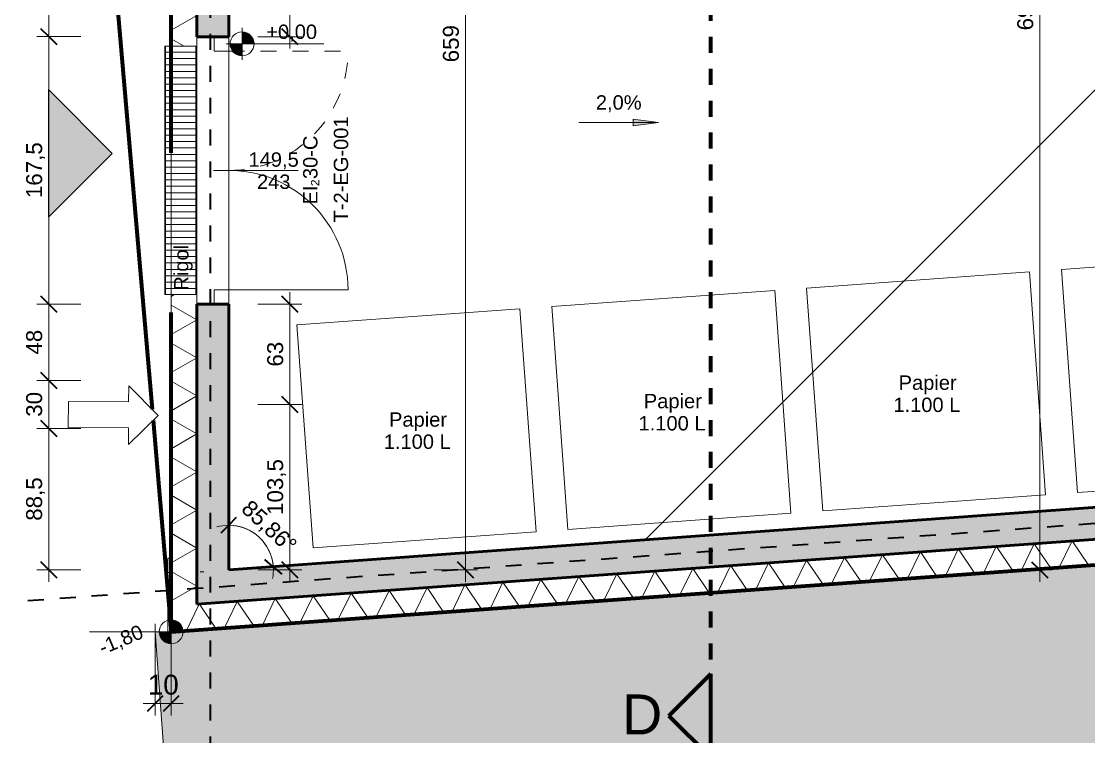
# Model space of a CAD drawing. Header units: metres. Extents: x -67.4 to -19.1, y 43.9 to 93.
# Drawn here: x -55.29 to -48.6, y 46.99 to 51.47 of the extents above; entities that cross this region are included whole.
import ezdxf

# ---------------------------------------------------------------- set-up
doc = ezdxf.new("R2010")
doc.units = ezdxf.units.M
for name, pattern in [('Achse', [0.009, 0.005, -0.002, 0, -0.002]), ('Strich Punkt Mittel', [0.015875, 0.00635, -0.004763, 0, -0.004763]), ('Verdeckt Oben', [0.00225, 0.0015, -0.00075])]:
    doc.linetypes.add(name, pattern=pattern)
for name, color, linetype, lineweight in [('A-DETL-GENF_', 92, 'Continuous', 13), ('A-DETL-MBND', 5, 'Continuous', 5), ('A_2D', 7, 'Continuous', 13), ('A_Bemassung-50_', 4, 'Continuous', 9), ('A_Bemassung_', 4, 'Continuous', 9), ('A_Beschriftung_', 7, 'Continuous', 9), ('A_Dach', 7, 'Continuous', 13), ('A_Grundstuecksgrenze', 5, 'Continuous', 70), ('A_Hilfe', 1, 'Continuous', 5), ('A_Raeume_', 7, 'Continuous', 5), ('A_Raster_', 1, 'Continuous', 9), ('A_Sanitaer', 3, 'Continuous', 13), ('A_Tueren', 31, 'Continuous', 13), ('A_Waende', 7, 'Continuous', 13), ('G-ANNO-DIMS_', 111, 'Continuous', 9), ('G-ANNO-REVC_', 71, 'Continuous', 9), ('G-ANNO-SYMB_', 111, 'Continuous', 9), ('Geländevolumenkörper', 7, 'Continuous', 5), ('M-EQPM-IDEN_', 50, 'Continuous', 9), ('P-SANR-FIXT-IDEN_', 2, 'Continuous', 9)]:
    doc.layers.add(name, color=color, linetype=linetype, lineweight=lineweight)
doc.styles.add('Arial_2', font='arial.ttf', dxfattribs={"height": 0.09})
doc.styles.add('Arial_3', font='arial.ttf', dxfattribs={"height": 0.125})
doc.styles.add('Arial_5', font='arial.ttf', dxfattribs={"height": 0.1})
doc.styles.add('Arial_8', font='arial.ttf', dxfattribs={"height": 0.25})
doc.styles.add('Segoe UI Symbol', font='seguisym.ttf', dxfattribs={"height": 0.09})
doc.dimstyles.new('WGA-Bemaßung', dxfattribs={"dimscale": 0.3048, "dimtxt": 0.102026, "dimasz": 0.328084, "dimexe": 0.246063, "dimexo": 0.0625, "dimgap": 0.04101, "dimtad": 1, "dimdec": 1, "dimlfac": 100, "dimrnd": 0.5, "dimdsep": 46, "dimtxsty": 'Arial_5', "dimblk1": 'OBLIQUE', "dimblk2": 'OBLIQUE', "dimsah": 1, "dimcen": 0.09, "dimdle": 0.246063, "dimazin": 2, "dimtfac": 1, "dimtdec": 4, "dimtix": 1, "dimtmove": 0, "dimatfit": 3, "dimfxl": 0.656168, "dimfxlon": 1, "dimtvp": 1, "dimtolj": 1, "dimtzin": 0, "dimarcsym": 2})
doc.dimstyles.new('WGA-Bemaßung_3', dxfattribs={"dimscale": 0.3048, "dimtxt": 0.102026, "dimasz": 0.328084, "dimexe": 0.246063, "dimexo": 0.246063, "dimgap": 0.04101, "dimtad": 1, "dimdec": 1, "dimlfac": 100, "dimrnd": 0.1, "dimdsep": 46, "dimtxsty": 'Arial_5', "dimblk1": 'OBLIQUE', "dimblk2": 'OBLIQUE', "dimsah": 1, "dimcen": 0.09, "dimdle": 0.246063, "dimazin": 2, "dimtfac": 1, "dimtdec": 4, "dimtix": 1, "dimtmove": 0, "dimatfit": 3, "dimfxl": 1, "dimtvp": 1, "dimtolj": 1, "dimtzin": 0, "dimarcsym": 2})
doc.dimstyles.new('WGA-Bemaßung_4', dxfattribs={"dimscale": 0.3048, "dimtxt": 0.102026, "dimasz": 0.328084, "dimexe": 0.246063, "dimexo": 0.0625, "dimgap": 0.04101, "dimtad": 1, "dimdec": 1, "dimlfac": 100, "dimrnd": 0.5, "dimdsep": 46, "dimtxsty": 'Arial_5', "dimblk1": 'OBLIQUE', "dimblk2": 'OBLIQUE', "dimsah": 1, "dimcen": 0.09, "dimdle": 0.246063, "dimazin": 2, "dimtfac": 1, "dimtdec": 4, "dimtix": 1, "dimtmove": 0, "dimatfit": 3, "dimfxl": 0.656168, "dimfxlon": 1, "dimtvp": 1, "dimtolj": 1, "dimtzin": 0, "dimarcsym": 2})
doc.dimstyles.new('zulässige_Gebäudehöhe', dxfattribs={"dimscale": 0.3048, "dimtxt": 0.127532, "dimasz": 0.328084, "dimexe": 0.246063, "dimexo": 0.0625, "dimgap": 0.04101, "dimtad": 1, "dimdec": 1, "dimlfac": 100, "dimrnd": 0.1, "dimdsep": 46, "dimtxsty": 'Arial_3', "dimblk1": 'OBLIQUE', "dimblk2": 'OBLIQUE', "dimsah": 1, "dimcen": 0.09, "dimdle": 0.246063, "dimazin": 2, "dimtfac": 1, "dimtdec": 4, "dimtix": 1, "dimtmove": 0, "dimatfit": 3, "dimfxl": 1.64042, "dimfxlon": 1, "dimtvp": 1, "dimtolj": 1, "dimtzin": 0, "dimarcsym": 2})
pattern_1 = [(45, (0, 0), (-0.08980256, 0.08980256), []), (45, (0.0898, 0), (-0.08980256, 0.08980256), [0.0635, -0.03175])]

# ---------------------------------------------------------------- blocks, each defined once
blk = doc.blocks.new('BZ_D2 - RB_1575x2520_SL_1995x2430-6744494-263_PP_00EG_BT2')
at = {"layer": 'A_Tueren', "linetype": 'Verdeckt Oben', "lineweight": 5}
blk.add_line((-0.7475, 0.1), (-0.7475, 0.8475), dxfattribs=at)
at = {"layer": 'A_Tueren', "lineweight": 5}
for p, q in [((0.7475, 0.1), (0.7475, 0.8475)), ((-0.8375, 0.1), (-0.8375, 0.01)), ((-0.8375, 0.1), (-0.7475, 0.1)), ((-0.7475, 0.01), (-0.7475, 0.1)), ((0.7475, 0.1), (0.7475, 0.01)), ((0.7475, 0.1), (0.8375, 0.1)), ((0.8375, 0.01), (0.8375, 0.1)), ((-0.8375, 0.01), (-0.7475, 0.01)), ((0.7475, 0.01), (0.8375, 0.01))]:
    blk.add_line(p, q, dxfattribs=at)
at = {"layer": 'A_Tueren', "linetype": 'Verdeckt Oben', "lineweight": 5}
blk.add_arc((-0.7475, 0.1), 0.7475, 0, 90, dxfattribs=at)
at = {"layer": 'A_Tueren', "lineweight": 5}
blk.add_arc((0.7475, 0.1), 0.7475, 90, 180, dxfattribs=at)
blk = doc.blocks.new('Sani_Müllbehälter - 1100-6753148-263_PP_00EG_BT2')
at = {"layer": 'A_Sanitaer'}
for p, q in [((1.4, 1.4), (0, 1.4)), ((0, 1.4), (0, 0)), ((0, 0), (0, 1.4)), ((0, 1.4), (1.4, 1.4)), ((1.4, 0), (1.4, 1.4)), ((1.4, 1.4), (1.4, 0)), ((0, 0), (1.4, 0)), ((1.4, 0), (0, 0))]:
    blk.add_line(p, q, dxfattribs=at)
blk = doc.blocks.new('Sani_Müllbehälter - 1100-V17-263_PP_00EG_BT2')
at = {"layer": 'A_Sanitaer'}
for p, q in [((1.4, 1.4), (0, 1.4)), ((0, 1.4), (0, 0)), ((0, 0), (0, 1.4)), ((0, 1.4), (1.4, 1.4)), ((1.4, 0), (1.4, 1.4)), ((1.4, 1.4), (1.4, 0)), ((0, 0), (1.4, 0)), ((1.4, 0), (0, 0))]:
    blk.add_line(p, q, dxfattribs=at)
blk = doc.blocks.new('Sani_Müllbehälter - 1100-V18-263_PP_00EG_BT2')
at = {"layer": 'A_Sanitaer'}
for p, q in [((1.4, 1.4), (0, 1.4)), ((0, 1.4), (0, 0)), ((0, 0), (0, 1.4)), ((0, 1.4), (1.4, 1.4)), ((1.4, 0), (1.4, 1.4)), ((1.4, 1.4), (1.4, 0)), ((0, 0), (1.4, 0)), ((1.4, 0), (0, 0))]:
    blk.add_line(p, q, dxfattribs=at)
blk = doc.blocks.new('Sani_Müllbehälter - 1100-V19-263_PP_00EG_BT2')
at = {"layer": 'A_Sanitaer'}
for p, q in [((1.4, 1.4), (0, 1.4)), ((0, 1.4), (0, 0)), ((0, 0), (0, 1.4)), ((0, 1.4), (1.4, 1.4)), ((1.4, 0), (1.4, 1.4)), ((1.4, 1.4), (1.4, 0)), ((0, 0), (1.4, 0)), ((1.4, 0), (0, 0))]:
    blk.add_line(p, q, dxfattribs=at)
blk = doc.blocks.new('Allg_WD_rechteckig - HKLS-11908997-263_PP_00EG_BT2')
at = {"layer": 'A-DETL-GENF_', "lineweight": 5}
for points in [[(0.275, 0), (0.125, 0.1), (0.125, -0.1), (0.2302, -0.0299)], [(0.425, 0.1), (0.425, 0.1), (0.275, 0), (0.425, -0.1), (0.425, -0.0054)]]:
    blk.add_hatch(color=256, dxfattribs=at).paths.add_polyline_path(points)
blk = doc.blocks.new('HLS_Rigol - 20x8cm-9179613-263_PP_00EG_BT2')
at = {"layer": 'A-DETL-MBND'}
h = blk.add_hatch(dxfattribs=at)
h.set_pattern_fill('FP_68', color=256, style=0, pattern_type=2)
h.set_pattern_definition([(270, (0, 0.6096), (0.04, 0), [])])
h.paths.add_polyline_path([(0, -0.095), (1.555, -0.095), (1.555, 0.095), (0, 0.095), (0, -0.0427)])
for p, q in [((0, 0.097), (0, 0.1)), ((0, 0.1), (1.555, 0.1)), ((0, 0.1), (1.555, 0.1)), ((0, 0.097), (1.555, 0.097)), ((0, 0.06), (0, 0.095)), ((0, 0.095), (1.555, 0.095)), ((1.555, 0.1), (1.555, 0.097)), ((1.555, 0.097), (1.555, 0.095)), ((1.555, 0.095), (1.555, 0.06)), ((0, -0.095), (1.555, -0.095)), ((0, -0.097), (1.555, -0.097)), ((0, -0.1), (1.555, -0.1)), ((0, -0.1), (1.555, -0.1))]:
    blk.add_line(p, q, dxfattribs=at)
blk = doc.blocks.new('Family - ___-3180367-263_PP_00EG_BT2')
at = {"layer": 'A_Grundstuecksgrenze'}
for p, q in [((-30.2843, 69.6993), (-31.3922, 66.2329)), ((-31.4132, 66.167), (-31.8179, 64.901)), ((-31.8179, 64.901), (-19.6942, 60.8437))]:
    blk.add_line(p, q, dxfattribs=at)
blk = doc.blocks.new('Dtai_Fluchtlinie_Grenzlinie - Dtai_Grenzlinie-5920249-263_PP_00EG_BT2')
at = {"layer": 'A-DETL-GENF_', "lineweight": 70}
for p, q in [((0.45, 0), (2.45, 0)), ((3.45, 0), (5.45, 0))]:
    blk.add_line(p, q, dxfattribs=at)
blk = doc.blocks.new('Dtai_Pfeil-Abluft-Zuluft - Ab-_Zuluft-8630180-263_PP_00EG_BT2')
at = {"layer": 'A-DETL-GENF_'}
for p, q in [((0.1631, 0.1815), (-0.0009, 0.1815)), ((-0.0009, 0.1815), (-0.0009, -0.1957)), ((0.1631, -0.1957), (0.1631, 0.1815)), ((-0.0009, -0.1957), (-0.1053, -0.1957)), ((-0.1053, -0.1957), (0.0791, -0.3802)), ((0.0791, -0.3802), (0.2636, -0.1957)), ((0.2636, -0.1957), (0.1631, -0.1957))]:
    blk.add_line(p, q, dxfattribs=at)
blk = doc.blocks.new('BS_Tuer_PP - rechts-10002445-263_PP_00EG_BT2')
at = {"layer": 'A_Beschriftung_'}
blk.add_line((0, 0.00012), (0, -0.01051), dxfattribs=at)
blk = doc.blocks.new('DIMBLOCK86-263_PP_00EG_BT2')
at = {"layer": 'A_Bemassung-50_', "transparency": 16777216}
for p, q in [((-54.449, 47.2022), (-54.449, 47.7022)), ((-54.349, 47.2022), (-54.349, 47.7022)), ((-54.274, 47.2022), (-54.524, 47.2022)), ((-54.449, 47.2022), (-54.449, 47.1272)), ((-54.349, 47.2022), (-54.349, 47.1272))]:
    blk.add_line(p, q, dxfattribs=at)
at = {"layer": 'A_Bemassung-50_', "lineweight": 35, "transparency": 16777216}
for p, q in [((-54.449, 47.2022), (-54.499, 47.1522)), ((-54.449, 47.2022), (-54.399, 47.2522)), ((-54.349, 47.2022), (-54.399, 47.1522)), ((-54.349, 47.2022), (-54.299, 47.2522))]:
    blk.add_line(p, q, dxfattribs=at)
at = {"layer": 'A_Bemassung-50_', "color": 0, "transparency": 16777216, "insert": (-54.4959, 47.3829), "char_height": 0.125, "width": 0.232617, "attachment_point": 1, "rotation": 359.99828, "line_spacing_factor": 0.941778, "style": 'Arial_3'}
blk.add_mtext('10', dxfattribs=at)
blk = doc.blocks.new('_Oblique')
at = {"color": 0, "linetype": 'ByBlock', "lineweight": -2}
blk.add_line((-0.5, -0.5), (0.5, 0.5), dxfattribs=at)
blk = doc.blocks.new('DIMBLOCK87-263_PP_00EG_BT2')
at = {"layer": 'A_Bemassung-50_', "transparency": 16777216}
for p, q in [((-53.989, 48.3189), (-53.989, 48.3939)), ((-53.989, 48.3189), (-53.989, 48.2439)), ((-53.7096, 48.059), (-53.6348, 48.0645)), ((-53.7096, 48.059), (-53.7844, 48.0536)), ((-53.7096, 48.059), (-53.7096, 48.059))]:
    blk.add_line(p, q, dxfattribs=at)
at = {"layer": 'A_Bemassung-50_', "lineweight": 35, "transparency": 16777216}
for p, q in [((-53.989, 48.3189), (-53.939, 48.3689)), ((-53.989, 48.3189), (-54.039, 48.2689)), ((-53.7096, 48.059), (-53.7631, 48.1053)), ((-53.7096, 48.059), (-53.6562, 48.0128))]:
    blk.add_line(p, q, dxfattribs=at)
at = {"layer": 'A_Bemassung-50_', "transparency": 16777216}
for start, end in [(348.79464, 105.34053), (4.13689, 89.99828)]:
    blk.add_arc((-53.989, 48.0388), 0.2801, start, end, dxfattribs=at)
at = {"layer": 'A_Bemassung-50_', "color": 0, "transparency": 16777216, "insert": (-53.8489, 48.4855), "char_height": 0.1, "width": 0.484074, "attachment_point": 1, "rotation": 317.06759, "line_spacing_factor": 0.941778, "style": 'Arial_5'}
blk.add_mtext('85,86°', dxfattribs=at)
blk = doc.blocks.new('Höhenkoten - 018-55641-263_PP_00EG_BT2')
at = {"layer": 'G-ANNO-DIMS_'}
h = blk.add_hatch(color=256, dxfattribs=at)
edge = h.paths.add_edge_path()
edge.add_line((0, 0), (0, 0.0015))
edge.add_arc((0, 0), 0.0015, 0, 90, ccw=False)
edge.add_line((0.0015, 0), (0, 0))
h = blk.add_hatch(color=256, dxfattribs=at)
edge = h.paths.add_edge_path()
edge.add_line((0, 0), (0, -0.0015))
edge.add_arc((0, 0), 0.0015, 180, 270, ccw=False)
edge.add_line((-0.0015, 0), (0, 0))
for p, q in [((0, 0), (0, 0.002)), ((-0.002, 0), (0.01024, 0)), ((0, 0), (0, -0.002))]:
    blk.add_line(p, q, dxfattribs=at)
blk.add_circle((0, 0), 0.0015, dxfattribs=at)
blk = doc.blocks.new('DIMBLOCK262-263_PP_00EG_BT2')
at = {"layer": 'A_Bemassung-50_', "lineweight": 35, "transparency": 16777216}
for p, q in [((-48.908, 55.0287), (-48.958, 55.0787)), ((-48.908, 55.0287), (-48.858, 54.9787)), ((-48.9082, 48.0387), (-48.9582, 48.0887)), ((-48.9082, 48.0387), (-48.8582, 47.9887))]:
    blk.add_line(p, q, dxfattribs=at)
at = {"layer": 'A_Bemassung-50_', "transparency": 16777216}
for p, q in [((-48.908, 55.0287), (-49.108, 55.0287)), ((-48.9082, 47.9637), (-48.908, 55.0287)), ((-48.908, 55.0287), (-48.833, 55.0287)), ((-48.9082, 48.0387), (-49.1082, 48.0387)), ((-48.9082, 48.0387), (-48.8332, 48.0387))]:
    blk.add_line(p, q, dxfattribs=at)
at = {"layer": 'A_Bemassung-50_', "color": 0, "transparency": 16777216, "insert": (-49.0504, 51.4183), "char_height": 0.1, "width": 0.276883, "attachment_point": 1, "rotation": 90, "line_spacing_factor": 0.941778, "style": 'Arial_5'}
blk.add_mtext('699', dxfattribs=at)
blk = doc.blocks.new('Schnitt - 100_Gebaeudeschnitt-1261489-263_PP_00EG_BT2')
at = {"layer": 'G-ANNO-SYMB_'}
blk.add_hatch(color=256, dxfattribs=at).paths.add_polyline_path([(-0.00829, 0), (-0.00305, 0.00525), (0.0022, 0)])
at = {"layer": 'G-ANNO-SYMB_', "lineweight": 70}
for p, q in [((-0.00305, 0.00525), (-0.00829, 0)), ((0.0022, 0), (-0.00305, 0.00525)), ((-0.00829, 0), (0.0022, 0))]:
    blk.add_line(p, q, dxfattribs=at)
blk = doc.blocks.new('DIMBLOCK515-263_PP_00EG_BT2')
at = {"layer": 'A_Bemassung-50_', "lineweight": 35, "transparency": 16777216}
for p, q in [((-52.505, 54.6288), (-52.555, 54.6788)), ((-52.505, 54.6288), (-52.455, 54.5788)), ((-52.505, 48.0388), (-52.555, 48.0888)), ((-52.505, 48.0388), (-52.455, 47.9888))]:
    blk.add_line(p, q, dxfattribs=at)
at = {"layer": 'A_Bemassung-50_', "transparency": 16777216}
for p, q in [((-52.505, 54.6288), (-52.58, 54.6288)), ((-52.505, 54.6288), (-52.505, 47.9638)), ((-52.505, 54.6288), (-52.305, 54.6288)), ((-52.505, 48.0388), (-52.705, 48.0388)), ((-52.505, 48.0388), (-52.43, 48.0388))]:
    blk.add_line(p, q, dxfattribs=at)
at = {"layer": 'A_Bemassung-50_', "color": 0, "transparency": 16777216, "insert": (-52.6474, 51.2184), "char_height": 0.1, "width": 0.276883, "attachment_point": 1, "rotation": 90, "line_spacing_factor": 0.941778, "style": 'Arial_5'}
blk.add_mtext('659', dxfattribs=at)
blk = doc.blocks.new('DIMBLOCK550-263_PP_00EG_BT2')
at = {"layer": 'A_Bemassung-50_', "lineweight": 35, "transparency": 16777216}
for p, q in [((-55.1151, 48.9253), (-55.1651, 48.9753)), ((-55.1151, 48.9253), (-55.0651, 48.8753)), ((-55.1152, 48.0389), (-55.1652, 48.0889)), ((-55.1152, 48.0389), (-55.0652, 47.9889))]:
    blk.add_line(p, q, dxfattribs=at)
at = {"layer": 'A_Bemassung-50_', "transparency": 16777216}
for p, q in [((-55.1151, 48.9253), (-55.1901, 48.9253)), ((-55.1152, 47.9639), (-55.1151, 48.9253)), ((-55.1151, 48.9253), (-54.9151, 48.9253)), ((-55.1152, 48.0389), (-55.1902, 48.0389)), ((-55.1152, 48.0389), (-54.9152, 48.0389))]:
    blk.add_line(p, q, dxfattribs=at)
at = {"layer": 'A_Bemassung-50_', "color": 0, "transparency": 16777216, "insert": (-55.2575, 48.3471), "char_height": 0.1, "width": 0.323972, "attachment_point": 1, "rotation": 90, "line_spacing_factor": 0.941778, "style": 'Arial_5'}
blk.add_mtext('88,5', dxfattribs=at)
blk = doc.blocks.new('DIMBLOCK551-263_PP_00EG_BT2')
at = {"layer": 'A_Bemassung-50_', "lineweight": 35, "transparency": 16777216}
for p, q in [((-55.1151, 49.2253), (-55.1651, 49.2753)), ((-55.1151, 49.2253), (-55.0651, 49.1753)), ((-55.1151, 48.9253), (-55.1651, 48.9753)), ((-55.1151, 48.9253), (-55.0651, 48.8753))]:
    blk.add_line(p, q, dxfattribs=at)
at = {"layer": 'A_Bemassung-50_', "transparency": 16777216}
for p, q in [((-55.1151, 49.2253), (-55.1901, 49.2253)), ((-55.1151, 48.9253), (-55.1151, 49.2253)), ((-55.1151, 49.2253), (-54.9151, 49.2253)), ((-55.1151, 48.9253), (-55.1901, 48.9253)), ((-55.1151, 48.9253), (-54.9151, 48.9253))]:
    blk.add_line(p, q, dxfattribs=at)
at = {"layer": 'A_Bemassung-50_', "color": 0, "transparency": 16777216, "insert": (-55.2574, 48.9984), "char_height": 0.1, "width": 0.184588, "attachment_point": 1, "rotation": 90, "line_spacing_factor": 0.941778, "style": 'Arial_5'}
blk.add_mtext('30', dxfattribs=at)
blk = doc.blocks.new('DIMBLOCK552-263_PP_00EG_BT2')
at = {"layer": 'A_Bemassung-50_', "lineweight": 35, "transparency": 16777216}
for p, q in [((-55.1151, 49.7039), (-55.1651, 49.7539)), ((-55.1151, 49.7039), (-55.0651, 49.6539)), ((-55.1151, 49.2253), (-55.1651, 49.2753)), ((-55.1151, 49.2253), (-55.0651, 49.1753))]:
    blk.add_line(p, q, dxfattribs=at)
at = {"layer": 'A_Bemassung-50_', "transparency": 16777216}
for p, q in [((-55.1151, 49.7039), (-55.1901, 49.7039)), ((-55.1151, 49.2253), (-55.1151, 49.7039)), ((-55.1151, 49.7039), (-54.9151, 49.7039)), ((-55.1151, 49.2253), (-55.1901, 49.2253)), ((-55.1151, 49.2253), (-54.9151, 49.2253))]:
    blk.add_line(p, q, dxfattribs=at)
at = {"layer": 'A_Bemassung-50_', "color": 0, "transparency": 16777216, "insert": (-55.2574, 49.3877), "char_height": 0.1, "width": 0.184588, "attachment_point": 1, "rotation": 90, "line_spacing_factor": 0.941778, "style": 'Arial_5'}
blk.add_mtext('48', dxfattribs=at)
blk = doc.blocks.new('DIMBLOCK553-263_PP_00EG_BT2')
at = {"layer": 'A_Bemassung-50_', "lineweight": 35, "transparency": 16777216}
for p, q in [((-55.1151, 51.3789), (-55.1651, 51.4289)), ((-55.1151, 51.3789), (-55.0651, 51.3289)), ((-55.1151, 49.7039), (-55.1651, 49.7539)), ((-55.1151, 49.7039), (-55.0651, 49.6539))]:
    blk.add_line(p, q, dxfattribs=at)
at = {"layer": 'A_Bemassung-50_', "transparency": 16777216}
for p, q in [((-55.1151, 51.3789), (-55.1901, 51.3789)), ((-55.1151, 49.7039), (-55.1151, 51.3789)), ((-55.1151, 51.3789), (-54.9151, 51.3789)), ((-55.1151, 49.7039), (-55.1901, 49.7039)), ((-55.1151, 49.7039), (-54.9151, 49.7039))]:
    blk.add_line(p, q, dxfattribs=at)
at = {"layer": 'A_Bemassung-50_', "color": 0, "transparency": 16777216, "insert": (-55.2574, 50.3679), "char_height": 0.1, "width": 0.416266, "attachment_point": 1, "rotation": 90, "line_spacing_factor": 0.941778, "style": 'Arial_5'}
blk.add_mtext('167,5', dxfattribs=at)
blk = doc.blocks.new('DIMBLOCK554-263_PP_00EG_BT2')
at = {"layer": 'A_Bemassung-50_', "lineweight": 35, "transparency": 16777216}
for p, q in [((-55.115, 52.5814), (-55.165, 52.6314)), ((-55.115, 52.5814), (-55.065, 52.5314)), ((-55.1151, 51.3789), (-55.1651, 51.4289)), ((-55.1151, 51.3789), (-55.0651, 51.3289))]:
    blk.add_line(p, q, dxfattribs=at)
at = {"layer": 'A_Bemassung-50_', "transparency": 16777216}
for p, q in [((-55.1151, 51.3789), (-55.115, 52.6564)), ((-55.115, 52.5814), (-55.19, 52.5814)), ((-55.115, 52.5814), (-54.915, 52.5814)), ((-55.1151, 51.3789), (-55.1901, 51.3789)), ((-55.1151, 51.3789), (-54.9151, 51.3789))]:
    blk.add_line(p, q, dxfattribs=at)
at = {"layer": 'A_Bemassung-50_', "color": 0, "transparency": 16777216, "insert": (-55.2574, 51.8067), "char_height": 0.1, "width": 0.416266, "attachment_point": 1, "rotation": 90, "line_spacing_factor": 0.941778, "style": 'Arial_5'}
blk.add_mtext('120,5', dxfattribs=at)
blk = doc.blocks.new('DIMBLOCK560-263_PP_00EG_BT2')
at = {"layer": 'A_Bemassung-50_', "transparency": 16777216}
for p, q in [((-53.6055, 49.0752), (-53.8055, 49.0752)), ((-53.6056, 47.9638), (-53.6055, 49.0752)), ((-53.6055, 49.0752), (-53.5305, 49.0752)), ((-53.6056, 48.0388), (-53.8056, 48.0388)), ((-53.6056, 48.0388), (-53.5306, 48.0388))]:
    blk.add_line(p, q, dxfattribs=at)
at = {"layer": 'A_Bemassung-50_', "lineweight": 35, "transparency": 16777216}
for p, q in [((-53.6055, 49.0752), (-53.6555, 49.1252)), ((-53.6055, 49.0752), (-53.5555, 49.0252)), ((-53.6056, 48.0388), (-53.6556, 48.0888)), ((-53.6056, 48.0388), (-53.5556, 47.9888))]:
    blk.add_line(p, q, dxfattribs=at)
at = {"layer": 'A_Bemassung-50_', "color": 0, "transparency": 16777216, "insert": (-53.7479, 48.3836), "char_height": 0.1, "width": 0.416266, "attachment_point": 1, "rotation": 90, "line_spacing_factor": 0.941778, "style": 'Arial_5'}
blk.add_mtext('103,5', dxfattribs=at)
blk = doc.blocks.new('DIMBLOCK561-263_PP_00EG_BT2')
at = {"layer": 'A_Bemassung-50_', "lineweight": 35, "transparency": 16777216}
for p, q in [((-53.6055, 49.7038), (-53.6555, 49.7538)), ((-53.6055, 49.7038), (-53.5555, 49.6538)), ((-53.6055, 49.0752), (-53.6555, 49.1252)), ((-53.6055, 49.0752), (-53.5555, 49.0252))]:
    blk.add_line(p, q, dxfattribs=at)
at = {"layer": 'A_Bemassung-50_', "transparency": 16777216}
for p, q in [((-53.6055, 49.0752), (-53.6055, 49.7788)), ((-53.6055, 49.7038), (-53.8055, 49.7038)), ((-53.6055, 49.7038), (-53.5305, 49.7038)), ((-53.6055, 49.0752), (-53.8055, 49.0752)), ((-53.6055, 49.0752), (-53.5305, 49.0752))]:
    blk.add_line(p, q, dxfattribs=at)
at = {"layer": 'A_Bemassung-50_', "color": 0, "transparency": 16777216, "insert": (-53.7479, 49.3126), "char_height": 0.1, "width": 0.184588, "attachment_point": 1, "rotation": 90, "line_spacing_factor": 0.941778, "style": 'Arial_5'}
blk.add_mtext('63', dxfattribs=at)
blk = doc.blocks.new('DIMBLOCK562-263_PP_00EG_BT2')
at = {"layer": 'A_Bemassung-50_', "lineweight": 35, "transparency": 16777216}
for p, q in [((-53.6054, 52.7313), (-53.6554, 52.7813)), ((-53.6054, 52.7313), (-53.5554, 52.6813)), ((-53.6055, 51.3788), (-53.6555, 51.4288)), ((-53.6055, 51.3788), (-53.5555, 51.3288))]:
    blk.add_line(p, q, dxfattribs=at)
at = {"layer": 'A_Bemassung-50_', "transparency": 16777216}
for p, q in [((-53.6054, 52.7313), (-53.8054, 52.7313)), ((-53.6055, 51.3038), (-53.6054, 52.7313)), ((-53.6054, 52.7313), (-53.5304, 52.7313)), ((-53.6055, 51.3788), (-53.8055, 51.3788)), ((-53.6055, 51.3788), (-53.5305, 51.3788))]:
    blk.add_line(p, q, dxfattribs=at)
at = {"layer": 'A_Bemassung-50_', "color": 0, "transparency": 16777216, "insert": (-53.7478, 51.8816), "char_height": 0.1, "width": 0.416266, "attachment_point": 1, "rotation": 90, "line_spacing_factor": 0.941778, "style": 'Arial_5'}
blk.add_mtext('135,5', dxfattribs=at)
blk = doc.blocks.new('Family - ___-11915913-263_PP_00EG_BT2')
at = {"layer": 'G-ANNO-REVC_'}
for centre, radius, start, end in [((-24.9258, 65.3199), 0.1836, 25.54969, 157.36), ((-24.5445, 65.1609), 0.3213, 337.36, 132.15123), ((-25.1748, 65.1998), 0.2067, 67.36, 222.15123), ((-24.0785, 64.9665), 0.1836, 25.54969, 157.36), ((-23.6972, 64.8075), 0.3213, 337.36, 132.15123), ((-25.2771, 64.9545), 0.1181, 115.54969, 247.36), ((-25.026, 64.7218), 0.3213, 157.36, 312.15123), ((-23.2312, 64.6131), 0.1836, 25.54969, 157.36), ((-22.85, 64.4541), 0.3213, 337.36, 132.15123), ((-24.6448, 64.5628), 0.1836, 205.54969, 337.36), ((-24.1788, 64.3684), 0.3213, 157.36, 312.15123), ((-22.5989, 64.2214), 0.1181, 295.54969, 67.36), ((-23.7975, 64.2094), 0.1836, 205.54969, 337.36), ((-23.3315, 64.015), 0.3213, 157.36, 312.15123), ((-22.7012, 63.9761), 0.2067, 247.36, 42.15123), ((-22.9502, 63.856), 0.1836, 205.54969, 337.36)]:
    blk.add_arc(centre, radius, start, end, dxfattribs=at)

msp = doc.modelspace()

# ---------------------------------------------------------------- hatches: boundary and pattern name
at = {"layer": 'A-DETL-GENF_'}
for color, points in [(253, [(-54.2379, 44.7333), (-27.4146, 44.7333), (-19.056, 48.2195), (-19.056, 57.9657), (-33.0402, 52.2443), (-41.5978, 48.5741), (-54.349, 47.6519), (-54.449, 47.6519), (-54.349, 46.2693)]), (7, [(-55.1183, 50.2474), (-54.7183, 50.6474), (-55.1183, 51.0474), (-55.1183, 51.0363)])]:
    msp.add_hatch(color=color, dxfattribs=at).paths.add_polyline_path(points)
at = {"layer": 'A_Waende', "lineweight": 5}
h = msp.add_hatch(dxfattribs=at)
h.set_pattern_fill('FP_142', color=250, angle=202.64, style=0, pattern_type=2)
h.set_pattern_definition([(89.998, (-54.1886, 57.7075), (-0.20637, 7e-06), []), (149.998, (-54.1886, 57.7075), (-0.1031912, -0.178718), []), (209.998, (-54.1886, 57.7075), (0.1031788, -0.1787253), [])])
h.paths.add_polyline_path([(-54.349, 47.8123), (-54.189, 47.8239), (-54.189, 49.7638), (-54.3489, 49.7638), (-54.349, 47.8143)])
h.paths.add_polyline_path([(-54.1889, 51.3188), (-54.1889, 51.3188), (-54.189, 54.5688), (-54.3488, 54.5688), (-54.3489, 51.3188), (-54.189, 51.3188)])
h.paths.add_polyline_path([(-54.189, 55.0888), (-54.1888, 55.0888), (-54.189, 60.6391), (-54.3486, 60.6391), (-54.3488, 55.0888), (-54.2488, 55.0888)])
h.paths.add_polyline_path([(-54.1886, 62.3791), (-54.189, 63.4818), (-54.3485, 63.4818), (-54.3482, 62.3791), (-54.1886, 62.3791)])
h.paths.add_polyline_path([(-54.1885, 65.0019), (-54.189, 65.6322), (-54.3485, 65.6322), (-54.3482, 65.0019), (-54.1886, 65.0019)])
h.paths.add_polyline_path([(-54.1884, 66.8522), (-54.189, 67.5906), (-54.3484, 67.5906), (-54.3482, 66.8522), (-54.1885, 66.8522)])
h = msp.add_hatch(dxfattribs=at)
h.set_pattern_fill('FP_3', color=250, style=0, pattern_type=2)
h.set_pattern_definition(pattern_1)
h.paths.add_polyline_path([(-54.189, 47.8239), (-53.989, 47.8383), (-53.989, 48.9253), (-54.189, 48.9253), (-54.189, 48.5741)])
h.paths.add_polyline_path([(-53.989, 49.2253), (-53.989, 49.7038), (-54.1889, 49.7038), (-54.189, 49.2253), (-53.989, 49.2253)])
h.paths.add_polyline_path([(-54.089, 49.0753), (-54.189, 49.2253), (-54.189, 48.9253), (-54.1097, 49.0441)])
h.paths.add_polyline_path([(-53.989, 48.9253), (-53.989, 49.2252), (-54.089, 49.0753), (-53.989, 48.9253)])
h.paths.add_polyline_path([(-53.9889, 51.3788), (-53.989, 52.5813), (-54.1889, 52.5813), (-54.1889, 51.3788), (-53.989, 51.3788)])
h.paths.add_polyline_path([(-53.9888, 52.8813), (-53.989, 54.6288), (-54.1688, 54.6288), (-54.1688, 54.6248), (-54.1888, 54.6288), (-54.1888, 52.8813), (-53.989, 52.8813)])
h.paths.add_polyline_path([(-54.0888, 52.7313), (-54.1888, 52.8813), (-54.1888, 52.5814), (-54.1043, 52.7081)])
h.paths.add_polyline_path([(-53.9889, 52.5813), (-53.989, 52.8811), (-54.0888, 52.7313), (-53.989, 52.5815)])
h.paths.add_polyline_path([(-53.989, 55.0288), (-53.9888, 55.0288), (-53.9888, 60.5791), (-54.1886, 60.5791), (-54.1886, 55.0288), (-53.9938, 55.0288)])
h.paths.add_polyline_path([(-53.9885, 64.9416), (-53.9885, 65.6322), (-54.1885, 65.6322), (-54.188, 64.9416), (-53.9885, 64.9416)])
h.paths.add_polyline_path([(-53.9885, 64.342), (-53.9885, 64.9411), (-54.0741, 64.342), (-53.9885, 64.342)])
h.paths.add_polyline_path([(-53.9885, 63.5418), (-53.9885, 64.3419), (-54.0613, 64.0509), (-53.9886, 63.5421)])
h.paths.add_polyline_path([(-53.9886, 62.4391), (-53.9886, 62.4391), (-53.9885, 63.5416), (-54.1885, 63.5416), (-54.188, 62.4391), (-54.0138, 62.4391)])
h.paths.add_polyline_path([(-54.1885, 64.342), (-54.1029, 64.342), (-54.1885, 64.9416), (-54.1885, 64.8604)])
h.paths.add_polyline_path([(-54.1885, 63.5418), (-54.188, 63.5451), (-54.1157, 64.0509), (-54.1885, 64.342), (-54.1885, 63.5619)])
h.paths.add_polyline_path([(-53.9884, 66.8522), (-53.9885, 67.2506), (-54.1884, 67.2506), (-54.188, 66.8522), (-53.9885, 66.8522)])
h = msp.add_hatch(dxfattribs=at)
h.set_pattern_fill('FP_3', color=250, style=0, pattern_type=2)
h.set_pattern_definition(pattern_1)
h.paths.add_polyline_path([(-53.989, 47.8383), (-41.6362, 48.7318), (-41.6841, 48.9288), (-53.989, 48.0388), (-53.989, 47.9969)])
h = msp.add_hatch(dxfattribs=at)
h.set_pattern_fill('FP_2', color=250, angle=-157.36, style=0, pattern_type=2)
h.set_pattern_definition([(184.137, (-47.9932, 48.2723), (0.0148886, -0.205842), []), (244.137, (-47.9932, 48.2723), (0.1857, -0.090023), []), (304.137, (-47.9932, 48.2723), (0.1708203, 0.115815), [])])
h.paths.add_polyline_path([(-54.349, 47.6519), (-41.5978, 48.5741), (-41.6362, 48.7318), (-54.349, 47.8123), (-54.349, 47.6519)])
h = msp.add_hatch(dxfattribs=at)
h.set_pattern_fill('FP_104', color=250, angle=202.64, style=0, pattern_type=2)
h.set_pattern_definition([(90, (-54.35083, 47.8819), (-0.20638, -8e-15), []), (150, (-54.35083, 47.8819), (-0.10318, -0.17872), []), (210, (-54.35083, 47.8819), (0.10319, -0.17872), [])])
h.paths.add_polyline_path([(-54.3706, 47.6519), (-54.3506, 47.6519), (-54.3506, 48.1119), (-54.3706, 48.1119), (-54.3706, 47.6519)])
at = {"layer": 'G-ANNO-DIMS_'}
msp.add_hatch(color=256, dxfattribs=at).paths.add_polyline_path([(-51.2966, 50.8409), (-51.4554, 50.8618), (-51.4554, 50.82)])

# ---------------------------------------------------------------- linework, layer by layer
at = {"layer": 'A_2D'}
for p, q in [((-54.7183, 50.6474), (-55.1183, 51.0474)), ((-55.1183, 51.0474), (-55.1183, 50.2474)), ((-55.1183, 50.2474), (-54.7183, 50.6474)), ((-41.5978, 48.5741), (-54.349, 47.6519)), ((-54.349, 47.6519), (-54.449, 47.6519)), ((-54.449, 47.6519), (-54.2379, 44.7333))]:
    msp.add_line(p, q, dxfattribs=at)
at = {"layer": 'A_2D', "lineweight": 5}
for p, q in [((-54.189, 47.824), (-54.189, 48.014)), ((-54.2978, 47.6548), (-54.2978, 47.6648))]:
    msp.add_line(p, q, dxfattribs=at)
at = {"layer": 'A_2D', "lineweight": 25}
msp.add_line((-54.1436, 48.0277), (-54.1685, 48.0259), dxfattribs=at)
at = {"layer": 'A_2D', "lineweight": 18}
msp.add_line((-54.449, 47.6519), (-54.2379, 44.7333), dxfattribs=at)
at = {"layer": 'A_Dach'}
for p, q in [((-51.3813, 48.2274), (-48.1752, 51.4334)), ((-53.9889, 49.7038), (-53.9889, 51.3788))]:
    msp.add_line(p, q, dxfattribs=at)
at = {"layer": 'A_Hilfe'}
for p, q in [((-54.349, 48.0238), (-54.369, 48.0238)), ((-54.349, 47.8238), (-54.369, 47.8238)), ((-54.349, 47.6519), (-54.369, 47.6519))]:
    msp.add_line(p, q, dxfattribs=at)
at = {"layer": 'A_Raeume_', "flags": 128}
msp.add_lwpolyline([(-53.989, 48.0388), (-41.6841, 48.9288), (-37.7089, 50.6337), (-37.7088, 52.8885), (-45.3088, 52.8887), (-45.3088, 54.9286), (-46.6413, 54.9286), (-46.6413, 55.0286), (-48.518, 55.0287), (-50.7558, 55.0287), (-52.3038, 55.0288), (-52.3038, 54.5238), (-53.9888, 54.5238)], close=True, dxfattribs=at)
at = {"layer": 'A_Raster_', "linetype": 'Strich Punkt Mittel', "lineweight": 35}
for p, q in [((-54.1037, 84.1967), (-54.1049, 46.5271)), ((-56.2438, 47.7755), (-37.1299, 49.158))]:
    msp.add_line(p, q, dxfattribs=at)
at = {"layer": 'A_Waende', "color": 50, "lineweight": 50}
for p, q in [((-54.1888, 54.6288), (-54.1889, 51.3788)), ((-53.9888, 54.6288), (-53.9889, 51.3788)), ((-54.1889, 51.3788), (-53.9889, 51.3788)), ((-54.189, 47.8239), (-54.1889, 49.7038)), ((-53.9889, 49.7038), (-54.1889, 49.7038)), ((-53.989, 48.0388), (-53.9889, 49.7038)), ((-41.6841, 48.9288), (-53.989, 48.0388)), ((-54.189, 47.8239), (-41.6362, 48.7318))]:
    msp.add_line(p, q, dxfattribs=at)
at = {"layer": 'A_Waende', "color": 250, "lineweight": 5}
for p, q in [((-54.3488, 54.5688), (-54.3489, 51.3188)), ((-54.1889, 51.3188), (-54.1889, 51.3788)), ((-54.3489, 51.3188), (-54.1889, 51.3188)), ((-54.3489, 49.7638), (-54.349, 47.6519)), ((-54.1889, 49.7638), (-54.3489, 49.7638)), ((-54.1889, 49.7038), (-54.1889, 49.7638)), ((-54.349, 47.6519), (-41.5978, 48.5741)), ((-54.3506, 48.1119), (-54.3706, 48.1119)), ((-54.3706, 48.1119), (-54.3706, 47.6519)), ((-54.3506, 47.6519), (-54.3506, 48.1119)), ((-54.3706, 47.6519), (-54.3506, 47.6519))]:
    msp.add_line(p, q, dxfattribs=at)
at = {"layer": 'A_Waende'}
for p, q in [((-54.3489, 49.7638), (-54.3489, 51.3188)), ((-54.1889, 49.7638), (-54.1889, 51.3188))]:
    msp.add_line(p, q, dxfattribs=at)
at = {"layer": 'G-ANNO-DIMS_'}
for p, q in [((-53.7892, 51.3335), (-53.9052, 51.3335)), ((-51.7966, 50.8409), (-51.2966, 50.8409)), ((-51.2966, 50.8409), (-51.4554, 50.8618)), ((-51.4554, 50.8618), (-51.4554, 50.82)), ((-51.4554, 50.82), (-51.2966, 50.8409))]:
    msp.add_line(p, q, dxfattribs=at)
at = {"layer": 'G-ANNO-SYMB_', "linetype": 'Achse', "lineweight": 70}
msp.add_line((-50.9697, 47.2778), (-50.9686, 85.3038), dxfattribs=at)
at = {"layer": 'Geländevolumenkörper', "color": 250}
for p, q in [((-54.3706, 47.6519), (-54.449, 47.6519)), ((-54.449, 47.6519), (-54.2387, 44.7333)), ((-54.349, 47.6519), (-54.3506, 47.6519))]:
    msp.add_line(p, q, dxfattribs=at)

# ---------------------------------------------------------------- block references
at = {"layer": 'A-DETL-GENF_'}
for name, p, rotation in [('Dtai_Fluchtlinie_Grenzlinie - Dtai_Grenzlinie-5920249-263_PP_00EG_BT2', (-54.349, 47.2019), 89.99827587845456), ('Dtai_Pfeil-Abluft-Zuluft - Ab-_Zuluft-8630180-263_PP_00EG_BT2', (-54.8122, 48.9304), 89.63102465748008)]:
    msp.add_blockref(name, p, dxfattribs=dict(at, rotation=rotation))
at = {"layer": 'A-DETL-GENF_', "lineweight": 5, "rotation": 269.9982758784651}
msp.add_blockref('Allg_WD_rechteckig - HKLS-11908997-263_PP_00EG_BT2', (-54.089, 49.3503), dxfattribs=at)
at = {"layer": 'A-DETL-MBND', "rotation": 89.9982758784651}
msp.add_blockref('HLS_Rigol - 20x8cm-9179613-263_PP_00EG_BT2', (-54.2889, 49.7638), dxfattribs=at)
at = {"layer": 'A_Beschriftung_', "xscale": 49.99999999999998, "yscale": 49.99999999999998, "zscale": 49.99999999999998, "rotation": 89.99827587846501}
msp.add_blockref('BS_Tuer_PP - rechts-10002445-263_PP_00EG_BT2', (-54.0789, 50.5413), dxfattribs=at)
at = {"layer": 'A_Grundstuecksgrenze', "rotation": 22.64000000000043}
msp.add_blockref('Family - ___-3180367-263_PP_00EG_BT2', (0, 0), dxfattribs=at)
at = {"layer": 'A_Sanitaer', "rotation": 4.136894528454688}
for name, p in [('Sani_Müllbehälter - 1100-V18-263_PP_00EG_BT2', (-48.6731, 48.5236)), ('Sani_Müllbehälter - 1100-V19-263_PP_00EG_BT2', (-50.2689, 48.4082)), ('Sani_Müllbehälter - 1100-V17-263_PP_00EG_BT2', (-51.8648, 48.2927)), ('Sani_Müllbehälter - 1100-6753148-263_PP_00EG_BT2', (-53.4606, 48.1773))]:
    msp.add_blockref(name, p, dxfattribs=at)
at = {"layer": 'A_Tueren', "rotation": 269.9982758784651}
msp.add_blockref('BZ_D2 - RB_1575x2520_SL_1995x2430-6744494-263_PP_00EG_BT2', (-54.0889, 50.5413), dxfattribs=at)
at = {"layer": 'G-ANNO-DIMS_', "xscale": 49.99999999999998, "yscale": 49.99999999999998, "zscale": 49.99999999999998}
msp.add_blockref('Höhenkoten - 018-55641-263_PP_00EG_BT2', (-53.9052, 51.3335), dxfattribs=at)
at = {"layer": 'G-ANNO-DIMS_', "xscale": 49.99999999999998, "yscale": 49.99999999999998, "zscale": 49.99999999999998, "rotation": 180}
msp.add_blockref('Höhenkoten - 018-55641-263_PP_00EG_BT2', (-54.349, 47.6519), dxfattribs=at)
at = {"layer": 'G-ANNO-REVC_', "rotation": 22.64000000000043}
msp.add_blockref('Family - ___-11915913-263_PP_00EG_BT2', (0, 0), dxfattribs=at)
at = {"layer": 'G-ANNO-SYMB_', "xscale": 49.99999999999998, "yscale": 49.99999999999998, "zscale": 49.99999999999998, "rotation": 89.99827587845492}
msp.add_blockref('Schnitt - 100_Gebaeudeschnitt-1261489-263_PP_00EG_BT2', (-50.9697, 47.2778), dxfattribs=at)

# ---------------------------------------------------------------- texts
at = {"layer": 'A_Beschriftung_', "char_height": 0.09, "attachment_point": 1}
for s, insert, width, rotation, style in [('T-2-EG-001', (-53.3307, 50.2157), 0.789662, 90, 'Arial_2'), ('30-C', (-53.5228, 50.4869), 0.324683, 90, 'Arial_2'), ('149,5', (-53.8647, 50.6543), 0.376793, 359.99828, 'Arial_2'), ('243', (-53.8118, 50.5154), 0.252532, 359.99828, 'Arial_2'), ('₂', (-53.5228, 50.4406), 0.056118, 90, 'Segoe UI Symbol'), ('EI', (-53.5228, 50.3282), 0.136287, 90, 'Arial_2')]:
    msp.add_mtext(s, dxfattribs=dict(at, insert=insert, width=width, rotation=rotation, style=style))
at = {"layer": 'G-ANNO-DIMS_', "insert": (-53.7536, 51.4546), "char_height": 0.09, "width": 0.380128, "attachment_point": 1, "line_spacing_factor": 0.941778, "style": 'Arial_2'}
msp.add_mtext('+0,00', dxfattribs=at)
at = {"layer": 'G-ANNO-DIMS_', "char_height": 0.09, "width": 0.342666, "attachment_point": 1, "line_spacing_factor": 0.941778, "style": 'Arial_2'}
for s, insert, rotation in [('2,0%', (-51.6894, 51.012), 359.99828), ('-1,80', (-54.8135, 47.5893), 22.64)]:
    msp.add_mtext(s, dxfattribs=dict(at, insert=insert, rotation=rotation))
at = {"layer": 'G-ANNO-SYMB_', "insert": (-51.5256, 47.2592), "char_height": 0.25, "width": 0.30865, "attachment_point": 1, "style": 'Arial_8'}
msp.add_mtext('D', dxfattribs=at)
at = {"layer": 'M-EQPM-IDEN_', "insert": (-54.3311, 49.7883), "char_height": 0.09, "width": 0.3327, "attachment_point": 1, "rotation": 90, "style": 'Arial_2'}
msp.add_mtext('Rigol', dxfattribs=at)
at = {"layer": 'P-SANR-FIXT-IDEN_', "char_height": 0.09, "attachment_point": 1, "style": 'Arial_2'}
for s, insert, width in [('Papier', (-49.7931, 49.257), 0.420886), ('Papier', (-51.3889, 49.1416), 0.420886), ('1.100 L', (-49.8261, 49.1181), 0.501055), ('Papier', (-52.9847, 49.0262), 0.420886), ('1.100 L', (-51.422, 49.0027), 0.501055), ('1.100 L', (-53.0178, 48.8873), 0.501055)]:
    msp.add_mtext(s, dxfattribs=dict(at, insert=insert, width=width))

# ---------------------------------------------------------------- dimensions: what is measured, and where the dimension line sits
at = {"layer": 'A_Bemassung_'}
for base, p1, p2, angle, dimstyle, override, picture, middle in [((-48.908, 55.0287), (-49.1082, 48.0387), (-49.108, 55.0287), 89.99828, 'WGA-Bemaßung', {"dimpost": '<>', "dimfxl": 6.99}, 'DIMBLOCK262-263_PP_00EG_BT2', (-48.9717, 51.5337)), ((-52.505, 48.0388), (-52.305, 54.6288), (-52.705, 48.0388), 90, 'WGA-Bemaßung_4', {"dimpost": '<>', "dimfxl": 6.602084}, 'DIMBLOCK515-263_PP_00EG_BT2', (-52.5686, 51.3338)), ((-53.6054, 52.7313), (-53.8055, 51.3788), (-53.8054, 52.7313), 89.99828, 'WGA-Bemaßung_4', {"dimpost": '<>', "dimfxl": 1.3525}, 'DIMBLOCK562-263_PP_00EG_BT2', (-53.669, 52.0551)), ((-55.1150158942, 52.581372612), (-54.9150520795, 51.3788665942), (-54.9150158943, 52.5813665937), 89.9982758785, 'WGA-Bemaßung_4', {"dimpost": '<>', "dimfxl": 1.2025}, 'DIMBLOCK554-263_PP_00EG_BT2', (-55.1785912858, 51.9801245248)), ((-55.1151, 51.3789), (-54.9151, 49.7039), (-54.9151, 51.3789), 89.99828, 'WGA-Bemaßung_4', {"dimpost": '<>', "dimfxl": 1.675}, 'DIMBLOCK553-263_PP_00EG_BT2', (-55.1786, 50.5414)), ((-55.1151, 49.7039), (-54.9151, 49.2253), (-54.9151, 49.7039), 89.99828, 'WGA-Bemaßung_4', {"dimpost": '<>', "dimfxl": 0.478588}, 'DIMBLOCK552-263_PP_00EG_BT2', (-55.1787, 49.4646)), ((-53.6055, 49.7038), (-53.8055, 49.0752), (-53.8055, 49.7038), 89.99828, 'WGA-Bemaßung_4', {"dimpost": '<>', "dimfxl": 0.628588}, 'DIMBLOCK561-263_PP_00EG_BT2', (-53.6691, 49.3895)), ((-55.1151, 49.2253), (-54.9151, 48.9253), (-54.9151, 49.2253), 89.99828, 'WGA-Bemaßung_4', {"dimpost": '<>', "dimfxl": 0.3}, 'DIMBLOCK551-263_PP_00EG_BT2', (-55.1787, 49.0753)), ((-53.6055, 49.0752), (-53.8056, 48.0388), (-53.8055, 49.0752), 89.99828, 'WGA-Bemaßung_4', {"dimpost": '<>', "dimfxl": 1.036412}, 'DIMBLOCK560-263_PP_00EG_BT2', (-53.6692, 48.557)), ((-55.1151, 48.9253), (-54.9152, 48.0389), (-54.9151, 48.9253), 89.99828, 'WGA-Bemaßung_4', {"dimpost": '<>', "dimfxl": 0.886412}, 'DIMBLOCK550-263_PP_00EG_BT2', (-55.1787, 48.4821)), ((-54.449, 47.2022), (-54.349, 47.7022), (-54.449, 47.7022), 359.99828, 'zulässige_Gebäudehöhe', {"dimpost": '<>', "dimfxl": 0.1}, 'DIMBLOCK86-263_PP_00EG_BT2', (-54.399, 47.2786))]:
    dim = msp.add_linear_dim(base=base, p1=p1, p2=p2, angle=angle, dimstyle=dimstyle, override=override, dxfattribs=at)
    dim.commit()
    dim.dimension.update_dxf_attribs({"geometry": picture, "text_midpoint": middle})
dim = msp.add_angular_dim_3p(base=(-53.75344, 48.19039), center=(-53.98899, 48.03884), p1=(-53.56002, 48.06987), p2=(-53.98898, 48.46893), dimstyle='WGA-Bemaßung_3', override={"dimpost": '<>', "dimfxl": 0.585877}, dxfattribs=at)
dim.commit()
dim.dimension.update_dxf_attribs({"geometry": 'DIMBLOCK87-263_PP_00EG_BT2', "text_midpoint": (-53.75492, 48.29044)})

doc.saveas('drawing.dxf')
